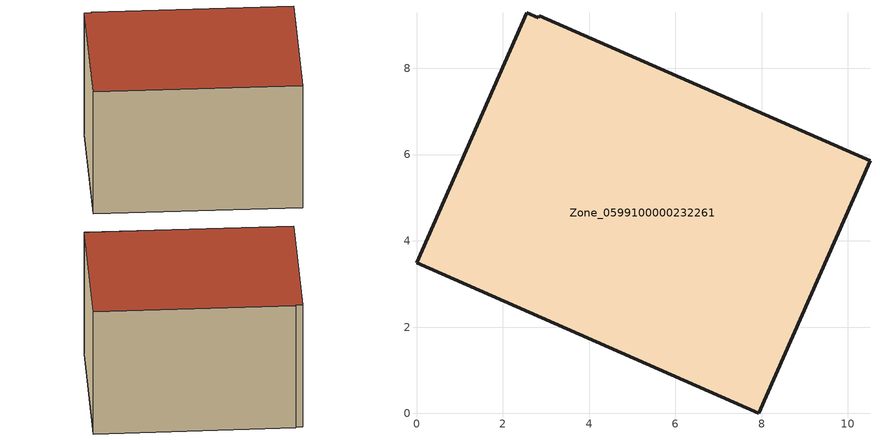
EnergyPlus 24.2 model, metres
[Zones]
Zone_0599100000232261
 floor ground (C_G): 2.85,9.22 10.51,5.86 7.93,0 0,3.49 2.56,9.29 2.82,9.18 z0
 wall outside (C_F): 7.93,0 10.51,5.86 2.85,9.22 2.82,9.18 2.56,9.29 0,3.49 7.93,0 z0:5.87
 roof outside (C_R): 10.51,5.86 2.85,9.22 2.82,9.18 2.56,9.29 0,3.49 7.93,0 z5.87
[BUILDING]
Pand.0599100000232261: North Axis=0; Terrain=City; Loads Convergence Tolerance Value=0.04; Temperature Convergence Tolerance Value=0.4; Solar Distribution=FullExterior; Maximum Number of Warmup Days=25; Minimum Number of Warmup Days=1
[Site:Location]
Rotterdam.The.Hague.AP_ZH_NLD Design_Conditions: Latitude=51.96; Longitude=4.45; Time Zone=1; Elevation=-4.5
[SITE:GROUNDTEMPERATURE:BUILDINGSURFACE]
18, 18, 18, 18, 18, 18, 18, 18, 18, 18, 18, 18
[MATERIAL] Thermal Absorptance=0.9; Solar Absorptance=0.7; Visible Absorptance=0.7
Name | Roughness | Thickness | Conductivity | Density | Specific Heat
G.TI.1946-1964 | MediumSmooth | 0.15 | 1 | 540 | 1210
F.TI.1946-1964 | Rough | 0.3 | 0.857143 | 1920 | 840
R.TI.1946-1964 | MediumRough | 0.2 | 0.277778 | 1500 | 1000
[CONSTRUCTION]
C_G: G.TI.1946-1964
C_F: F.TI.1946-1964
C_R: R.TI.1946-1964
[ZONE]
Zone_0599100000232261: Type=1; Multiplier=1; Ceiling Height=Autocalculate; Volume=Autocalculate; Floor Area=autocalculate; Part of Total Floor Area=Yes
[ZONEINFILTRATION:DESIGNFLOWRATE]
Infil_Zone_0599100000232261: Zone or ZoneList or Space or SpaceList=Zone_0599100000232261; Schedule=AlwaysOn; Design Flow Rate Calculation Method=Flow/Area; Flow Rate per Floor Area=0.003; Constant Term Coefficient=1; Temperature Term Coefficient=0; Velocity Term Coefficient=0; Velocity Squared Term Coefficient=0
[HVACTEMPLATE:ZONE:IDEALLOADSAIRSYSTEM]
Zone_0599100000232261: Maximum Heating Supply Air Temperature=50; Minimum Cooling Supply Air Temperature=13; Maximum Heating Supply Air Humidity Ratio=0.0156; Minimum Cooling Supply Air Humidity Ratio=0.0077; Heating Limit=NoLimit; Cooling Limit=NoLimit; Dehumidification Control Type=ConstantSensibleHeatRatio; Cooling Sensible Heat Ratio=0.7; Dehumidification Setpoint=60; Humidification Control Type=None; Humidification Setpoint=30; Outdoor Air Method=None; Outdoor Air Flow Rate per Person=0.00944; Outdoor Air Flow Rate per Zone Floor Area=0; Outdoor Air Flow Rate per Zone=0; Demand Controlled Ventilation Type=None; Outdoor Air Economizer Type=NoEconomizer; Heat Recovery Type=None; Sensible Heat Recovery Effectiveness=0.7; Latent Heat Recovery Effectiveness=0.65
[ZONECONTROL:THERMOSTAT]
ThermostatControl_Zone_0599100000232261: Zone or ZoneList=Zone_0599100000232261; Control Type Schedule=DualSetpointControlType; Control 1=Thermostat_Zone_0599100000232261; Temperature Difference Between Cutout And Setpoint=0
[THERMOSTATSETPOINT:DUALSETPOINT]
Thermostat_Zone_0599100000232261: Heating Setpoint Temperature Schedule=HeatingSetpoint_Zone_0599100000232261; Cooling Setpoint Temperature Schedule=CoolingSetpoint_Zone_0599100000232261
[SCHEDULE:COMPACT]
HeatingSetpoint_Zone_0599100000232261: Through: 12/31, For: AllDays, Until: 24:00, 21
CoolingSetpoint_Zone_0599100000232261: Through: 12/31, For: AllDays, Until: 24:00, 24
DualSetpointControlType: Through: 12/31, For: AllDays, Until: 24:00, 4
AlwaysOn: Through: 12/31, For: AllDays, Until: 24:00, 1
